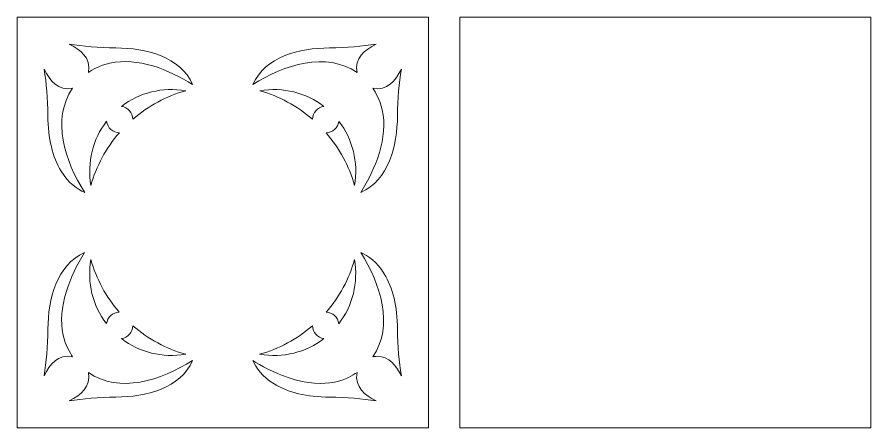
# Model space of a CAD drawing. Header units: inches. Extents: x 45 to 5562, y 0 to 864.
# Drawn here: x 3768 to 5562, y 0 to 864 of the extents above; entities that cross this region are included whole.
import ezdxf

# ---------------------------------------------------------------- set-up
doc = ezdxf.new("R2010")
doc.units = ezdxf.units.IN
doc.header["$MEASUREMENT"] = 0
doc.layers.add('_U+0421_U+043B_U+043E_U+0439 1', color=7, linetype='Continuous')

msp = doc.modelspace()

# ---------------------------------------------------------------- linework, layer by layer
at = {"layer": '_U+0421_U+043B_U+043E_U+0439 1', "color": 1, "lineweight": 9, "true_color": 0xff0000}
for points in [[(3768.5, 864), (3768.5, 0), (4632.5, 0), (4632.5, 864), (3768.5, 864)], [(5562.4, 0), (4698.4, 0), (4698.4, 864), (5562.4, 864), (5562.4, 0)]]:
    msp.add_lwpolyline(points, dxfattribs=at)
for points, knots in [([(3963.6, 767.2), (3941.2, 762.3), (3926.6, 753), (3918.2, 747.3), (3923.9, 779.3), (3901, 795.5), (3878.1, 807.3), (3907.1, 802.2), (3939.8, 799.5), (3975.9, 799.2), (4039.3, 798.7), (4112, 780.3), (4137.2, 722.2), (4087.6, 753.6), (4021.1, 779.9), (3963.6, 767.2)], [0, 0, 0, 0, 1, 1, 1, 2, 2, 2, 3, 3, 3, 4, 4, 4, 5, 5, 5, 5]), ([(4482.7, 747.3), (4417.5, 792.2), (4330.2, 764.1), (4263.7, 722), (4289.4, 780.4), (4360.8, 798.7), (4425, 799.2), (4461.1, 799.5), (4493.9, 802.2), (4522.8, 807.3), (4497.5, 794.3), (4477.3, 777.9), (4482.7, 747.3)], [0, 0, 0, 0, 1, 1, 1, 2, 2, 2, 3, 3, 3, 4, 4, 4, 4]), ([(3885.1, 714.2), (3840.2, 648.9), (3868.3, 561.7), (3910.6, 495.1), (3895.4, 501.6), (3876.7, 514.5), (3861.2, 539.8), (3843, 569.4), (3833.6, 608.7), (3833.2, 656.5), (3833, 692.5), (3830.3, 725.2), (3825.2, 754.1), (3837.7, 729.8), (3854.8, 708.6), (3885.1, 714.2)], [0, 0, 0, 0, 1, 1, 1, 2, 2, 2, 3, 3, 3, 4, 4, 4, 5, 5, 5, 5]), ([(4567.7, 656.5), (4567.2, 593.1), (4548.8, 520.5), (4490.6, 495.3), (4522.1, 544.9), (4548.3, 611.3), (4535.7, 668.8), (4530.7, 691.3), (4521.4, 705.8), (4515.8, 714.2), (4546.6, 708.8), (4563, 729.6), (4575.8, 754.4), (4570.7, 725.4), (4568, 692.6), (4567.7, 656.5)], [0, 0, 0, 0, 1, 1, 1, 2, 2, 2, 3, 3, 3, 4, 4, 4, 5, 5, 5, 5]), ([(3987.8, 676.1), (4025.5, 705.4), (4073.7, 717.2), (4122.8, 709.1), (4082, 697.7), (4044, 677.2), (4011.8, 649.2), (4011.5, 662.9), (4001, 674.3), (3987.8, 676.1)], [0, 0, 0, 0, 1, 1, 1, 2, 2, 2, 3, 3, 3, 3]), ([(4413.2, 676), (4399.8, 674.2), (4389.5, 662.7), (4389.2, 649.1), (4357, 677.1), (4319, 697.7), (4278.3, 709.1), (4327.3, 717), (4375.5, 705.2), (4413.2, 676)], [0, 0, 0, 0, 1, 1, 1, 2, 2, 2, 3, 3, 3, 3]), ([(3956.5, 644.8), (3958.3, 631.3), (3969.8, 621), (3983.4, 620.7), (3955.3, 588.5), (3934.8, 550.5), (3923.4, 509.8), (3915.5, 558.9), (3927.2, 607), (3956.5, 644.8)], [0, 0, 0, 0, 1, 1, 1, 2, 2, 2, 3, 3, 3, 3]), ([(4417.6, 620.6), (4431.2, 620.9), (4442.7, 631.2), (4444.5, 644.7), (4473.9, 607), (4485.6, 558.8), (4477.6, 509.7), (4466.2, 550.4), (4445.7, 588.4), (4417.6, 620.6)], [0, 0, 0, 0, 1, 1, 1, 2, 2, 2, 3, 3, 3, 3]), ([(3833.2, 207.5), (3833.7, 271.7), (3852.1, 342.8), (3910.3, 368.6), (3879.1, 319.5), (3852.5, 253), (3865.3, 195.2), (3870.2, 172.7), (3879.5, 158.2), (3885.2, 149.8), (3854.1, 155.2), (3837.7, 134), (3825.1, 109.6), (3830.2, 138.6), (3833, 171.4), (3833.2, 207.5)], [0, 0, 0, 0, 1, 1, 1, 2, 2, 2, 3, 3, 3, 4, 4, 4, 5, 5, 5, 5]), ([(4515.8, 149.8), (4560.8, 215.1), (4532.3, 302.7), (4490.4, 368.9), (4505.5, 362.4), (4524.2, 349.5), (4539.8, 324.2), (4557.9, 294.6), (4567.3, 255.3), (4567.7, 207.5), (4568, 171.4), (4570.7, 138.6), (4575.8, 109.6), (4564.3, 131.8), (4550.5, 150.6), (4524.9, 150.6), (4521.7, 150.6), (4518.7, 150.3), (4515.8, 149.8)], [0, 0, 0, 0, 1, 1, 1, 2, 2, 2, 3, 3, 3, 4, 4, 4, 5, 5, 5, 6, 6, 6, 6]), ([(3956.4, 219.3), (3926.6, 257.5), (3915.6, 305.4), (3923.4, 354.2), (3934.8, 313.5), (3955.3, 275.5), (3983.3, 243.4), (3969.7, 243.1), (3958.2, 232.7), (3956.4, 219.3)], [0, 0, 0, 0, 1, 1, 1, 2, 2, 2, 3, 3, 3, 3]), ([(4417.6, 243.3), (4445.6, 275.5), (4466.1, 313.5), (4477.5, 354.2), (4485.5, 305.1), (4473.7, 257), (4444.4, 219.2), (4442.6, 232.7), (4431.1, 243), (4417.6, 243.3)], [0, 0, 0, 0, 1, 1, 1, 2, 2, 2, 3, 3, 3, 3]), ([(3987.7, 188), (4000.9, 189.8), (4011.5, 201.2), (4011.8, 214.9), (4043.9, 186.9), (4081.9, 166.3), (4122.7, 154.9), (4073.6, 147), (4025.4, 158.8), (3987.7, 188)], [0, 0, 0, 0, 1, 1, 1, 2, 2, 2, 3, 3, 3, 3]), ([(4413.2, 187.9), (4375.4, 158.6), (4327.2, 146.8), (4278.1, 154.9), (4318.9, 166.3), (4356.9, 186.8), (4389.1, 214.8), (4389.4, 201.1), (4399.9, 189.7), (4413.2, 187.9)], [0, 0, 0, 0, 1, 1, 1, 2, 2, 2, 3, 3, 3, 3]), ([(3918.2, 116.6), (3982.8, 71.7), (4070.8, 99.5), (4137.3, 142), (4112.2, 83.8), (4039.5, 65.3), (3975.9, 64.8), (3939.8, 64.5), (3907.1, 61.8), (3878.1, 56.7), (3903.4, 69.7), (3923.6, 86.1), (3918.2, 116.6)], [0, 0, 0, 0, 1, 1, 1, 2, 2, 2, 3, 3, 3, 4, 4, 4, 4]), ([(4337.8, 105.9), (4421.3, 77.6), (4465.3, 105.1), (4482.7, 116.8), (4477, 84.7), (4499.9, 68.5), (4522.8, 56.7), (4493.9, 61.8), (4461.1, 64.5), (4425, 64.8), (4377.2, 65.1), (4338.1, 74.5), (4308.6, 92.5), (4283.2, 108), (4270.3, 126.7), (4263.7, 141.8), (4280.1, 131.4), (4306.7, 116.4), (4337.8, 105.9)], [0, 0, 0, 0, 1, 1, 1, 2, 2, 2, 3, 3, 3, 4, 4, 4, 5, 5, 5, 6, 6, 6, 6])]:
    msp.add_open_spline(points, degree=3, knots=knots, dxfattribs=at)

doc.saveas('drawing.dxf')
